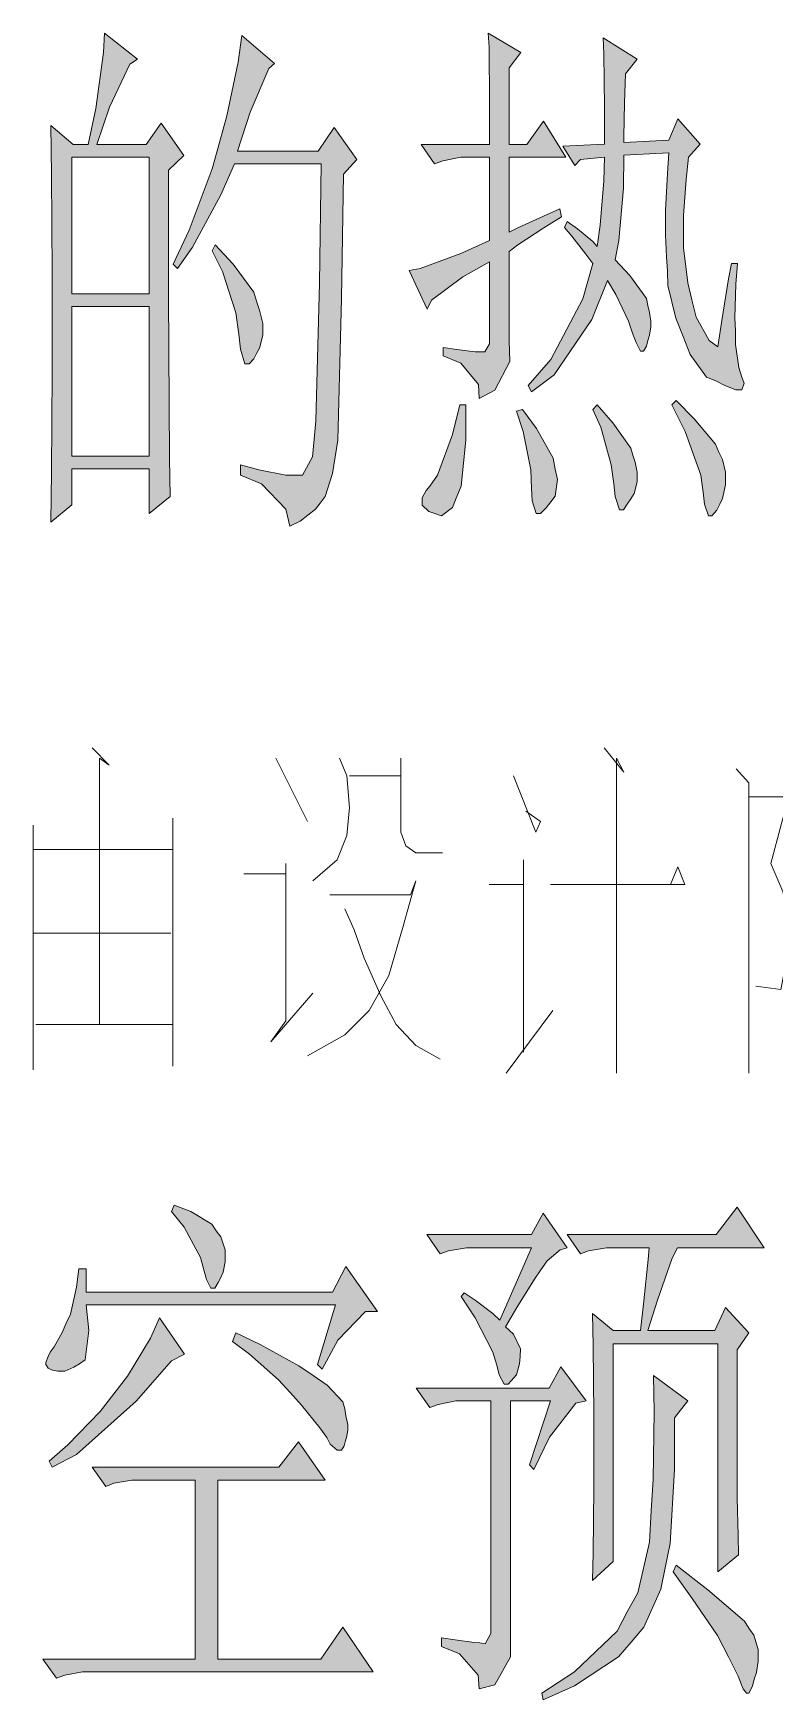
# Model space of a CAD drawing. Header units: millimetres. Extents: x 0 to 414, y 0 to 292.
# Drawn here: x 79.23 to 85.23, y 73.02 to 86.49 of the extents above; entities that cross this region are included whole.
import ezdxf

# ---------------------------------------------------------------- set-up
doc = ezdxf.new("R2010")
doc.units = ezdxf.units.MM

msp = doc.modelspace()

# ---------------------------------------------------------------- hatches: boundary and pattern name
h = msp.add_hatch(color=0)
h.paths.add_polyline_path([(80.3275, 85.386333), (80.3275, 84.377389), (80.334556, 83.058), (80.341611, 82.747556), (80.172278, 82.609972), (80.172278, 82.973333), (79.544333, 82.973333), (79.544333, 82.680528), (79.375, 82.539417), (79.382056, 82.945111), (79.385583, 83.752972), (79.385583, 84.155139), (79.385583, 84.553778), (79.382056, 85.351056), (79.375, 85.749694), (79.554917, 85.594472), (79.678389, 85.594472), (79.738361, 85.887278), (79.801861, 86.338833), (79.808917, 86.494056), (80.077028, 86.285917), (80.013528, 86.243583), (79.85125, 85.897861), (79.748944, 85.594472), (80.147583, 85.594472), (80.267528, 85.767333), (80.450972, 85.506278)])
h.paths.add_polyline_path([(79.544333, 84.285667), (79.544333, 83.075639), (80.172278, 83.075639), (80.172278, 84.285667)])
h.paths.add_polyline_path([(79.544333, 85.492167), (79.544333, 84.387972), (80.172278, 84.387972), (80.172278, 85.492167)])
h = msp.add_hatch(color=0)
h.dxf.hatch_style = 2
h.paths.add_polyline_path([(80.920167, 86.476417), (81.18475, 86.250639), (81.138889, 86.208306), (80.987194, 85.855528), (80.884889, 85.541556), (81.537528, 85.541556), (81.668056, 85.732056), (81.8515, 85.474528), (81.742139, 85.354583), (81.728028, 84.345639), (81.696278, 83.202639), (81.675111, 83.068583), (81.653944, 82.934528), (81.593972, 82.747556), (81.555167, 82.694639), (81.516361, 82.64525), (81.392889, 82.55), (81.308222, 82.507667), (81.276472, 82.64525), (81.078917, 82.849861), (80.909583, 82.920417), (80.909583, 83.005083), (81.05775, 82.96275), (81.276472, 82.920417), (81.3435, 82.920417), (81.410528, 82.920417), (81.491667, 83.068583), (81.505778, 83.213222), (81.519889, 83.361389), (81.548111, 84.472639), (81.562222, 85.43925), (80.860194, 85.43925), (80.750833, 85.188778), (80.521528, 84.765444), (80.401583, 84.592583), (80.366306, 84.627861), (80.493306, 84.903028), (80.680278, 85.396917), (80.74025, 85.612111), (80.800222, 85.827306), (80.891944, 86.261222)])
h = msp.add_hatch(color=0)
h.dxf.hatch_style = 2
h.paths.add_polyline_path([(82.923944, 85.594472), (82.923944, 85.929611), (82.920417, 86.381167), (82.913361, 86.494056), (83.177944, 86.338833), (83.082694, 86.215361), (83.082694, 85.594472), (83.227333, 85.594472), (83.361389, 85.784972), (83.541306, 85.492167), (83.082694, 85.492167), (83.082694, 84.885389), (83.15325, 84.920667), (83.361389, 85.015917), (83.491917, 85.075889), (83.506028, 85.008861), (83.364917, 84.920667), (83.15325, 84.783083), (83.082694, 84.730167), (83.082694, 84.006972), (83.08975, 83.841167), (82.966278, 83.608333), (82.839278, 83.541306), (82.83575, 83.654194), (82.691111, 83.827056), (82.55, 83.887028), (82.55, 83.954056), (82.659361, 83.936417), (82.807528, 83.918778), (82.846333, 83.918778), (82.885139, 83.918778), (82.923944, 83.982278), (82.923944, 84.04225), (82.923944, 84.6455), (82.70875, 84.525556), (82.45475, 84.335056), (82.419472, 84.2645), (82.274833, 84.574944), (82.363028, 84.592583), (82.691111, 84.712528), (82.923944, 84.818361), (82.923944, 85.492167), (82.768722, 85.492167), (82.691111, 85.492167), (82.546472, 85.463944), (82.479444, 85.43925), (82.370083, 85.594472)])
h = msp.add_hatch(color=0)
h.dxf.hatch_style = 2
h.paths.add_polyline_path([(83.516611, 85.580361), (83.855278, 85.598), (83.855278, 85.897861), (83.848222, 86.32825), (83.844694, 86.458778), (84.119861, 86.285917), (84.024611, 86.165972), (84.017556, 85.933139), (84.0105, 85.657972), (84.0105, 85.612111), (84.373861, 85.62975), (84.447944, 85.802611), (84.627861, 85.598), (84.532611, 85.492167), (84.514972, 85.31225), (84.493806, 85.019444), (84.493806, 84.906556), (84.493806, 84.758389), (84.529083, 84.476167), (84.560833, 84.338583), (84.596111, 84.197472), (84.701944, 84.0105), (84.7725, 83.957583), (84.80425, 84.172778), (84.857167, 84.507917), (84.881861, 84.631389), (84.93125, 84.631389), (84.917139, 84.465583), (84.910083, 84.193944), (84.913611, 84.088111), (84.913611, 83.97875), (84.941833, 83.791778), (84.966528, 83.714167), (84.984167, 83.664778), (84.966528, 83.611861), (84.93125, 83.611861), (84.917139, 83.611861), (84.828944, 83.647139), (84.754861, 83.682417), (84.680778, 83.714167), (84.546722, 83.897611), (84.490278, 84.04225), (84.430306, 84.190417), (84.366806, 84.455), (84.363278, 84.571417), (84.356222, 84.687833), (84.349167, 84.864222), (84.349167, 84.924194), (84.349167, 85.061778), (84.363278, 85.361639), (84.373861, 85.527444), (84.0105, 85.509806), (84.006972, 85.241694), (83.971694, 84.818361), (83.939944, 84.663139), (84.059889, 84.536139), (84.193944, 84.349167), (84.204528, 84.292722), (84.218639, 84.236278), (84.229222, 84.165722), (84.229222, 84.148083), (84.229222, 84.119861), (84.218639, 84.052833), (84.204528, 84.0105), (84.193944, 83.964639), (84.16925, 83.922306), (84.158667, 83.922306), (84.144556, 83.922306), (84.109278, 83.992861), (84.084583, 84.059889), (84.049306, 84.165722), (83.947, 84.380917), (83.879972, 84.493806), (83.752972, 84.179833), (83.446056, 83.731806), (83.262611, 83.594222), (83.237917, 83.647139), (83.421361, 83.855278), (83.678889, 84.345639), (83.760028, 84.631389), (83.703583, 84.709), (83.590694, 84.853639), (83.530722, 84.924194), (83.551889, 84.973583), (83.636556, 84.913611), (83.760028, 84.811306), (83.795306, 84.768972), (83.82, 84.941833), (83.848222, 85.301667), (83.855278, 85.492167), (83.66125, 85.474528), (83.615389, 85.425139)])
h = msp.add_hatch(color=0)
h.dxf.hatch_style = 2
h.paths.add_polyline_path([(80.704972, 84.783083), (80.849611, 84.627861), (81.018944, 84.402083), (81.040111, 84.328), (81.064806, 84.253917), (81.0895, 84.148083), (81.0895, 84.112806), (81.0895, 84.052833), (81.064806, 83.947), (81.040111, 83.904667), (81.018944, 83.862333), (80.980139, 83.82), (80.969556, 83.82), (80.944861, 83.82), (80.909583, 83.939944), (80.895472, 84.059889), (80.870778, 84.23275), (80.764944, 84.567889), (80.680278, 84.733694)])
h = msp.add_hatch(color=0)
h.dxf.hatch_style = 2
h.paths.add_polyline_path([(82.684056, 83.488389), (82.733444, 83.488389), (82.733444, 83.202639), (82.694639, 82.832222), (82.659361, 82.747556), (82.624083, 82.659361), (82.535889, 82.592333), (82.482972, 82.609972), (82.433583, 82.627611), (82.380667, 82.677), (82.380667, 82.712278), (82.380667, 82.736972), (82.412417, 82.796944), (82.440639, 82.832222), (82.504139, 82.920417), (82.624083, 83.2485)])
h = msp.add_hatch(color=0)
h.dxf.hatch_style = 2
h.paths.add_polyline_path([(83.192056, 83.453111), (83.304944, 83.297889), (83.439, 83.058), (83.456639, 82.969806), (83.474278, 82.885139), (83.456639, 82.751083), (83.421361, 82.705222), (83.382556, 82.655833), (83.336694, 82.609972), (83.322583, 82.609972), (83.301417, 82.609972), (83.269667, 82.712278), (83.262611, 82.814583), (83.259083, 82.96275), (83.195583, 83.273194), (83.142667, 83.439)])
h = msp.add_hatch(color=0)
h.dxf.hatch_style = 2
h.paths.add_polyline_path([(83.795306, 83.488389), (83.922306, 83.34375), (84.066944, 83.139139), (84.084583, 83.082694), (84.102222, 83.02625), (84.119861, 82.945111), (84.119861, 82.920417), (84.119861, 82.8675), (84.095167, 82.77225), (84.066944, 82.729917), (84.038722, 82.687583), (84.006972, 82.641722), (83.975222, 82.641722), (83.939944, 82.747556), (83.929361, 82.849861), (83.908194, 83.005083), (83.823528, 83.308472), (83.760028, 83.453111)])
h = msp.add_hatch(color=0)
h.dxf.hatch_style = 2
h.paths.add_polyline_path([(84.398556, 83.488389), (84.433833, 83.523667), (84.578472, 83.3755), (84.751333, 83.170889), (84.779556, 83.107389), (84.807778, 83.047417), (84.832472, 82.945111), (84.832472, 82.902778), (84.832472, 82.842806), (84.807778, 82.733444), (84.786611, 82.687583), (84.761917, 82.638194), (84.723111, 82.592333), (84.712528, 82.592333), (84.694889, 82.592333), (84.663139, 82.687583), (84.652556, 82.782833), (84.634917, 82.920417), (84.507917, 83.273194)])
h = msp.add_hatch(color=0)
h.dxf.hatch_style = 2
h.paths.add_polyline_path([(80.373361, 77.018444), (80.507417, 76.965528), (80.67675, 76.863222), (80.712028, 76.810306), (80.750833, 76.760917), (80.786111, 76.655083), (80.786111, 76.605694), (80.786111, 76.559833), (80.768472, 76.475167), (80.750833, 76.432833), (80.729667, 76.3905), (80.701444, 76.344639), (80.687333, 76.344639), (80.669694, 76.344639), (80.634417, 76.415194), (80.616778, 76.482222), (80.585028, 76.595111), (80.4545, 76.838528), (80.352194, 76.965528)])
h = msp.add_hatch(color=0)
h.dxf.hatch_style = 2
h.paths.add_polyline_path([(82.415944, 76.778556), (83.262611, 76.778556), (83.357861, 76.951417), (83.551889, 76.672722), (83.495444, 76.655083), (83.389611, 76.566889), (83.340222, 76.492806), (83.287306, 76.418722), (83.146194, 76.189417), (83.054472, 76.034194), (83.117972, 75.974222), (83.174417, 75.854278), (83.170889, 75.794306), (83.167361, 75.734333), (83.142667, 75.646139), (83.1215, 75.621444), (83.100333, 75.59675), (83.075639, 75.568528), (83.043889, 75.568528), (83.001556, 75.646139), (82.983917, 75.72375), (82.952167, 75.829583), (82.807528, 76.10475), (82.694639, 76.277611), (82.719333, 76.309361), (82.807528, 76.249389), (82.952167, 76.140028), (83.008611, 76.087111), (83.262611, 76.672722), (82.814583, 76.672722), (82.736972, 76.672722), (82.592333, 76.648028), (82.525306, 76.623333)])
h = msp.add_hatch(color=0)
h.dxf.hatch_style = 2
h.paths.add_polyline_path([(83.7565, 73.981028), (83.763556, 74.206806), (83.767083, 74.728917), (83.767083, 75.02525), (83.767083, 75.325111), (83.763556, 75.878972), (83.7565, 76.140028), (83.925833, 76.002444), (84.144556, 76.002444), (84.172778, 76.242333), (84.208056, 76.577472), (84.215111, 76.672722), (83.950528, 76.672722), (83.869389, 76.672722), (83.72475, 76.648028), (83.66125, 76.623333), (83.551889, 76.778556), (84.758389, 76.778556), (84.927722, 77.000806), (85.146444, 76.672722), (84.444417, 76.672722), (84.402083, 76.588056), (84.282139, 76.249389), (84.204528, 76.002444), (84.747806, 76.002444), (84.832472, 76.189417), (85.022972, 75.984806), (84.927722, 75.847222), (84.927722, 74.792417), (84.927722, 74.647778), (84.934778, 74.344389), (84.938306, 74.189167), (84.7725, 74.051583), (84.7725, 75.896611), (83.925833, 75.896611), (83.925833, 74.13625)])
h = msp.add_hatch(color=0)
h.dxf.hatch_style = 2
h.paths.add_polyline_path([(81.534, 75.727278), (81.678639, 76.210583), (79.66075, 76.210583), (79.681917, 76.002444), (79.653694, 75.766083), (79.607833, 75.734333), (79.561972, 75.706111), (79.487889, 75.674361), (79.456139, 75.674361), (79.431444, 75.674361), (79.389111, 75.681417), (79.371472, 75.692), (79.353833, 75.699056), (79.336194, 75.727278), (79.336194, 75.744917), (79.353833, 75.794306), (79.371472, 75.829583), (79.403222, 75.871917), (79.466722, 75.988333), (79.498472, 76.062417), (79.53375, 76.1365), (79.583139, 76.355222), (79.600778, 76.503389), (79.66075, 76.503389), (79.66075, 76.312889), (81.653944, 76.312889), (81.763306, 76.521028), (82.017306, 76.157667), (81.922056, 76.157667), (81.696278, 75.924833), (81.569278, 75.692)])
h = msp.add_hatch(color=0)
h.dxf.hatch_style = 2
h.paths.add_polyline_path([(80.458028, 75.811944), (80.352194, 75.759028), (80.066444, 75.430944), (79.583139, 75.000556), (79.385583, 74.89825), (79.360889, 74.947639), (79.512583, 75.078167), (79.773639, 75.349806), (79.886528, 75.490917), (79.995889, 75.635556), (80.182861, 75.942472), (80.253417, 76.10475)])
h = msp.add_hatch(color=0)
h.dxf.hatch_style = 2
h.paths.add_polyline_path([(80.870778, 75.984806), (81.068333, 75.889556), (81.382306, 75.716694), (81.498722, 75.639083), (81.611611, 75.561472), (81.738611, 75.427417), (81.752722, 75.370972), (81.763306, 75.314528), (81.777417, 75.243972), (81.777417, 75.226333), (81.777417, 75.198111), (81.766833, 75.138139), (81.75625, 75.102861), (81.749194, 75.071111), (81.728028, 75.035833), (81.713917, 75.035833), (81.69275, 75.035833), (81.636306, 75.085222), (81.608083, 75.138139), (81.551639, 75.21575), (81.403472, 75.399194), (81.31175, 75.5015), (81.2165, 75.603806), (80.983667, 75.811944), (80.846083, 75.91425)])
h = msp.add_hatch(color=0)
h.dxf.hatch_style = 2
h.paths.add_polyline_path([(82.535889, 73.518889), (82.64525, 73.50125), (82.800472, 73.480083), (82.846333, 73.476556), (82.888667, 73.4695), (82.934528, 73.554167), (82.934528, 73.638833), (82.934528, 75.434472), (82.729917, 75.434472), (82.652306, 75.434472), (82.507667, 75.40625), (82.440639, 75.381556), (82.331278, 75.536778), (83.40725, 75.536778), (83.5025, 75.709639), (83.707111, 75.434472), (83.622444, 75.416833), (83.410778, 75.141667), (83.283778, 74.880611), (83.2485, 74.915889), (83.417833, 75.434472), (83.093278, 75.434472), (83.093278, 73.554167), (83.093278, 73.363667), (82.966278, 73.137889), (82.839278, 73.106139), (82.832222, 73.2155), (82.680528, 73.388361), (82.535889, 73.448333)])
h = msp.add_hatch(color=0)
h.dxf.hatch_style = 2
h.paths.add_polyline_path([(84.529083, 75.434472), (84.419722, 75.296889), (84.419722, 74.880611), (84.384444, 74.280889), (84.349167, 74.097444), (84.310361, 73.910472), (84.172778, 73.603556), (84.070472, 73.483611), (83.968167, 73.363667), (83.611861, 73.130833), (83.357861, 73.017944), (83.347278, 73.070861), (83.611861, 73.243722), (83.957583, 73.571806), (84.038722, 73.727028), (84.123389, 73.88225), (84.218639, 74.291472), (84.23275, 74.545472), (84.246861, 74.799472), (84.257444, 75.346278), (84.250389, 75.639083)])
h = msp.add_hatch(color=0)
h.dxf.hatch_style = 2
h.paths.add_polyline_path([(79.710139, 74.89825), (81.220028, 74.89825), (81.378778, 75.102861), (81.593972, 74.792417), (80.726139, 74.792417), (80.726139, 73.346028), (81.558694, 73.346028), (81.738611, 73.603556), (81.982028, 73.243722), (79.710139, 73.243722), (79.632528, 73.243722), (79.487889, 73.2155), (79.420861, 73.190806), (79.3115, 73.346028), (80.542694, 73.346028), (80.542694, 74.792417), (80.108778, 74.792417), (80.031167, 74.792417), (79.886528, 74.767722), (79.8195, 74.743028)])
h = msp.add_hatch(color=0)
h.dxf.hatch_style = 2
h.paths.add_polyline_path([(84.433833, 74.1045), (84.691361, 73.906944), (84.987694, 73.652944), (85.022972, 73.5965), (85.061778, 73.540056), (85.097056, 73.423639), (85.097056, 73.363667), (85.097056, 73.328389), (85.082944, 73.236667), (85.065306, 73.18375), (85.051194, 73.127306), (85.022972, 73.070861), (85.012389, 73.070861), (85.001806, 73.070861), (84.977111, 73.106139), (84.963, 73.137889), (84.934778, 73.208444), (84.857167, 73.363667), (84.814833, 73.448333), (84.768972, 73.536528), (84.564361, 73.836389), (84.409139, 74.051583)])

# ---------------------------------------------------------------- linework, layer by layer
at = {"color": 0, "lineweight": 0}
for points in [[(80.3275, 85.386333), (80.3275, 84.377389), (80.334556, 83.058), (80.341611, 82.747556), (80.172278, 82.609972), (80.172278, 82.973333), (79.544333, 82.973333), (79.544333, 82.680528), (79.375, 82.539417), (79.382056, 82.945111), (79.385583, 83.752972), (79.385583, 84.155139), (79.385583, 84.553778), (79.382056, 85.351056), (79.375, 85.749694), (79.554917, 85.594472), (79.678389, 85.594472), (79.738361, 85.887278), (79.801861, 86.338833), (79.808917, 86.494056), (80.077028, 86.285917), (80.013528, 86.243583), (79.85125, 85.897861), (79.748944, 85.594472), (80.147583, 85.594472), (80.267528, 85.767333), (80.450972, 85.506278)], [(80.920167, 86.476417), (81.18475, 86.250639), (81.138889, 86.208306), (80.987194, 85.855528), (80.884889, 85.541556), (81.537528, 85.541556), (81.668056, 85.732056), (81.8515, 85.474528), (81.742139, 85.354583), (81.728028, 84.345639), (81.696278, 83.202639), (81.675111, 83.068583), (81.653944, 82.934528), (81.593972, 82.747556), (81.555167, 82.694639), (81.516361, 82.64525), (81.392889, 82.55), (81.308222, 82.507667), (81.276472, 82.64525), (81.078917, 82.849861), (80.909583, 82.920417), (80.909583, 83.005083), (81.05775, 82.96275), (81.276472, 82.920417), (81.3435, 82.920417), (81.410528, 82.920417), (81.491667, 83.068583), (81.505778, 83.213222), (81.519889, 83.361389), (81.548111, 84.472639), (81.562222, 85.43925), (80.860194, 85.43925), (80.750833, 85.188778), (80.521528, 84.765444), (80.401583, 84.592583), (80.366306, 84.627861), (80.493306, 84.903028), (80.680278, 85.396917), (80.74025, 85.612111), (80.800222, 85.827306), (80.891944, 86.261222)], [(82.923944, 85.594472), (82.923944, 85.929611), (82.920417, 86.381167), (82.913361, 86.494056), (83.177944, 86.338833), (83.082694, 86.215361), (83.082694, 85.594472), (83.227333, 85.594472), (83.361389, 85.784972), (83.541306, 85.492167), (83.082694, 85.492167), (83.082694, 84.885389), (83.15325, 84.920667), (83.361389, 85.015917), (83.491917, 85.075889), (83.506028, 85.008861), (83.364917, 84.920667), (83.15325, 84.783083), (83.082694, 84.730167), (83.082694, 84.006972), (83.08975, 83.841167), (82.966278, 83.608333), (82.839278, 83.541306), (82.83575, 83.654194), (82.691111, 83.827056), (82.55, 83.887028), (82.55, 83.954056), (82.659361, 83.936417), (82.807528, 83.918778), (82.846333, 83.918778), (82.885139, 83.918778), (82.923944, 83.982278), (82.923944, 84.04225), (82.923944, 84.6455), (82.70875, 84.525556), (82.45475, 84.335056), (82.419472, 84.2645), (82.274833, 84.574944), (82.363028, 84.592583), (82.691111, 84.712528), (82.923944, 84.818361), (82.923944, 85.492167), (82.768722, 85.492167), (82.691111, 85.492167), (82.546472, 85.463944), (82.479444, 85.43925), (82.370083, 85.594472)], [(83.516611, 85.580361), (83.855278, 85.598), (83.855278, 85.897861), (83.848222, 86.32825), (83.844694, 86.458778), (84.119861, 86.285917), (84.024611, 86.165972), (84.017556, 85.933139), (84.0105, 85.657972), (84.0105, 85.612111), (84.373861, 85.62975), (84.447944, 85.802611), (84.627861, 85.598), (84.532611, 85.492167), (84.514972, 85.31225), (84.493806, 85.019444), (84.493806, 84.906556), (84.493806, 84.758389), (84.529083, 84.476167), (84.560833, 84.338583), (84.596111, 84.197472), (84.701944, 84.0105), (84.7725, 83.957583), (84.80425, 84.172778), (84.857167, 84.507917), (84.881861, 84.631389), (84.93125, 84.631389), (84.917139, 84.465583), (84.910083, 84.193944), (84.913611, 84.088111), (84.913611, 83.97875), (84.941833, 83.791778), (84.966528, 83.714167), (84.984167, 83.664778), (84.966528, 83.611861), (84.93125, 83.611861), (84.917139, 83.611861), (84.828944, 83.647139), (84.754861, 83.682417), (84.680778, 83.714167), (84.546722, 83.897611), (84.490278, 84.04225), (84.430306, 84.190417), (84.366806, 84.455), (84.363278, 84.571417), (84.356222, 84.687833), (84.349167, 84.864222), (84.349167, 84.924194), (84.349167, 85.061778), (84.363278, 85.361639), (84.373861, 85.527444), (84.0105, 85.509806), (84.006972, 85.241694), (83.971694, 84.818361), (83.939944, 84.663139), (84.059889, 84.536139), (84.193944, 84.349167), (84.204528, 84.292722), (84.218639, 84.236278), (84.229222, 84.165722), (84.229222, 84.148083), (84.229222, 84.119861), (84.218639, 84.052833), (84.204528, 84.0105), (84.193944, 83.964639), (84.16925, 83.922306), (84.158667, 83.922306), (84.144556, 83.922306), (84.109278, 83.992861), (84.084583, 84.059889), (84.049306, 84.165722), (83.947, 84.380917), (83.879972, 84.493806), (83.752972, 84.179833), (83.446056, 83.731806), (83.262611, 83.594222), (83.237917, 83.647139), (83.421361, 83.855278), (83.678889, 84.345639), (83.760028, 84.631389), (83.703583, 84.709), (83.590694, 84.853639), (83.530722, 84.924194), (83.551889, 84.973583), (83.636556, 84.913611), (83.760028, 84.811306), (83.795306, 84.768972), (83.82, 84.941833), (83.848222, 85.301667), (83.855278, 85.492167), (83.66125, 85.474528), (83.615389, 85.425139)], [(79.544333, 85.492167), (79.544333, 84.387972), (80.172278, 84.387972), (80.172278, 85.492167)], [(80.704972, 84.783083), (80.849611, 84.627861), (81.018944, 84.402083), (81.040111, 84.328), (81.064806, 84.253917), (81.0895, 84.148083), (81.0895, 84.112806), (81.0895, 84.052833), (81.064806, 83.947), (81.040111, 83.904667), (81.018944, 83.862333), (80.980139, 83.82), (80.969556, 83.82), (80.944861, 83.82), (80.909583, 83.939944), (80.895472, 84.059889), (80.870778, 84.23275), (80.764944, 84.567889), (80.680278, 84.733694)], [(79.544333, 84.285667), (79.544333, 83.075639), (80.172278, 83.075639), (80.172278, 84.285667)], [(82.684056, 83.488389), (82.733444, 83.488389), (82.733444, 83.202639), (82.694639, 82.832222), (82.659361, 82.747556), (82.624083, 82.659361), (82.535889, 82.592333), (82.482972, 82.609972), (82.433583, 82.627611), (82.380667, 82.677), (82.380667, 82.712278), (82.380667, 82.736972), (82.412417, 82.796944), (82.440639, 82.832222), (82.504139, 82.920417), (82.624083, 83.2485)], [(83.192056, 83.453111), (83.304944, 83.297889), (83.439, 83.058), (83.456639, 82.969806), (83.474278, 82.885139), (83.456639, 82.751083), (83.421361, 82.705222), (83.382556, 82.655833), (83.336694, 82.609972), (83.322583, 82.609972), (83.301417, 82.609972), (83.269667, 82.712278), (83.262611, 82.814583), (83.259083, 82.96275), (83.195583, 83.273194), (83.142667, 83.439)], [(83.795306, 83.488389), (83.922306, 83.34375), (84.066944, 83.139139), (84.084583, 83.082694), (84.102222, 83.02625), (84.119861, 82.945111), (84.119861, 82.920417), (84.119861, 82.8675), (84.095167, 82.77225), (84.066944, 82.729917), (84.038722, 82.687583), (84.006972, 82.641722), (83.975222, 82.641722), (83.939944, 82.747556), (83.929361, 82.849861), (83.908194, 83.005083), (83.823528, 83.308472), (83.760028, 83.453111)], [(84.398556, 83.488389), (84.433833, 83.523667), (84.578472, 83.3755), (84.751333, 83.170889), (84.779556, 83.107389), (84.807778, 83.047417), (84.832472, 82.945111), (84.832472, 82.902778), (84.832472, 82.842806), (84.807778, 82.733444), (84.786611, 82.687583), (84.761917, 82.638194), (84.723111, 82.592333), (84.712528, 82.592333), (84.694889, 82.592333), (84.663139, 82.687583), (84.652556, 82.782833), (84.634917, 82.920417), (84.507917, 83.273194)], [(80.373361, 77.018444), (80.507417, 76.965528), (80.67675, 76.863222), (80.712028, 76.810306), (80.750833, 76.760917), (80.786111, 76.655083), (80.786111, 76.605694), (80.786111, 76.559833), (80.768472, 76.475167), (80.750833, 76.432833), (80.729667, 76.3905), (80.701444, 76.344639), (80.687333, 76.344639), (80.669694, 76.344639), (80.634417, 76.415194), (80.616778, 76.482222), (80.585028, 76.595111), (80.4545, 76.838528), (80.352194, 76.965528)], [(82.415944, 76.778556), (83.262611, 76.778556), (83.357861, 76.951417), (83.551889, 76.672722), (83.495444, 76.655083), (83.389611, 76.566889), (83.340222, 76.492806), (83.287306, 76.418722), (83.146194, 76.189417), (83.054472, 76.034194), (83.117972, 75.974222), (83.174417, 75.854278), (83.170889, 75.794306), (83.167361, 75.734333), (83.142667, 75.646139), (83.1215, 75.621444), (83.100333, 75.59675), (83.075639, 75.568528), (83.043889, 75.568528), (83.001556, 75.646139), (82.983917, 75.72375), (82.952167, 75.829583), (82.807528, 76.10475), (82.694639, 76.277611), (82.719333, 76.309361), (82.807528, 76.249389), (82.952167, 76.140028), (83.008611, 76.087111), (83.262611, 76.672722), (82.814583, 76.672722), (82.736972, 76.672722), (82.592333, 76.648028), (82.525306, 76.623333)], [(83.7565, 73.981028), (83.763556, 74.206806), (83.767083, 74.728917), (83.767083, 75.02525), (83.767083, 75.325111), (83.763556, 75.878972), (83.7565, 76.140028), (83.925833, 76.002444), (84.144556, 76.002444), (84.172778, 76.242333), (84.208056, 76.577472), (84.215111, 76.672722), (83.950528, 76.672722), (83.869389, 76.672722), (83.72475, 76.648028), (83.66125, 76.623333), (83.551889, 76.778556), (84.758389, 76.778556), (84.927722, 77.000806), (85.146444, 76.672722), (84.444417, 76.672722), (84.402083, 76.588056), (84.282139, 76.249389), (84.204528, 76.002444), (84.747806, 76.002444), (84.832472, 76.189417), (85.022972, 75.984806), (84.927722, 75.847222), (84.927722, 74.792417), (84.927722, 74.647778), (84.934778, 74.344389), (84.938306, 74.189167), (84.7725, 74.051583), (84.7725, 75.896611), (83.925833, 75.896611), (83.925833, 74.13625)], [(81.534, 75.727278), (81.678639, 76.210583), (79.66075, 76.210583), (79.681917, 76.002444), (79.653694, 75.766083), (79.607833, 75.734333), (79.561972, 75.706111), (79.487889, 75.674361), (79.456139, 75.674361), (79.431444, 75.674361), (79.389111, 75.681417), (79.371472, 75.692), (79.353833, 75.699056), (79.336194, 75.727278), (79.336194, 75.744917), (79.353833, 75.794306), (79.371472, 75.829583), (79.403222, 75.871917), (79.466722, 75.988333), (79.498472, 76.062417), (79.53375, 76.1365), (79.583139, 76.355222), (79.600778, 76.503389), (79.66075, 76.503389), (79.66075, 76.312889), (81.653944, 76.312889), (81.763306, 76.521028), (82.017306, 76.157667), (81.922056, 76.157667), (81.696278, 75.924833), (81.569278, 75.692)], [(80.458028, 75.811944), (80.352194, 75.759028), (80.066444, 75.430944), (79.583139, 75.000556), (79.385583, 74.89825), (79.360889, 74.947639), (79.512583, 75.078167), (79.773639, 75.349806), (79.886528, 75.490917), (79.995889, 75.635556), (80.182861, 75.942472), (80.253417, 76.10475)], [(80.870778, 75.984806), (81.068333, 75.889556), (81.382306, 75.716694), (81.498722, 75.639083), (81.611611, 75.561472), (81.738611, 75.427417), (81.752722, 75.370972), (81.763306, 75.314528), (81.777417, 75.243972), (81.777417, 75.226333), (81.777417, 75.198111), (81.766833, 75.138139), (81.75625, 75.102861), (81.749194, 75.071111), (81.728028, 75.035833), (81.713917, 75.035833), (81.69275, 75.035833), (81.636306, 75.085222), (81.608083, 75.138139), (81.551639, 75.21575), (81.403472, 75.399194), (81.31175, 75.5015), (81.2165, 75.603806), (80.983667, 75.811944), (80.846083, 75.91425)], [(82.535889, 73.518889), (82.64525, 73.50125), (82.800472, 73.480083), (82.846333, 73.476556), (82.888667, 73.4695), (82.934528, 73.554167), (82.934528, 73.638833), (82.934528, 75.434472), (82.729917, 75.434472), (82.652306, 75.434472), (82.507667, 75.40625), (82.440639, 75.381556), (82.331278, 75.536778), (83.40725, 75.536778), (83.5025, 75.709639), (83.707111, 75.434472), (83.622444, 75.416833), (83.410778, 75.141667), (83.283778, 74.880611), (83.2485, 74.915889), (83.417833, 75.434472), (83.093278, 75.434472), (83.093278, 73.554167), (83.093278, 73.363667), (82.966278, 73.137889), (82.839278, 73.106139), (82.832222, 73.2155), (82.680528, 73.388361), (82.535889, 73.448333)], [(84.529083, 75.434472), (84.419722, 75.296889), (84.419722, 74.880611), (84.384444, 74.280889), (84.349167, 74.097444), (84.310361, 73.910472), (84.172778, 73.603556), (84.070472, 73.483611), (83.968167, 73.363667), (83.611861, 73.130833), (83.357861, 73.017944), (83.347278, 73.070861), (83.611861, 73.243722), (83.957583, 73.571806), (84.038722, 73.727028), (84.123389, 73.88225), (84.218639, 74.291472), (84.23275, 74.545472), (84.246861, 74.799472), (84.257444, 75.346278), (84.250389, 75.639083)], [(79.710139, 74.89825), (81.220028, 74.89825), (81.378778, 75.102861), (81.593972, 74.792417), (80.726139, 74.792417), (80.726139, 73.346028), (81.558694, 73.346028), (81.738611, 73.603556), (81.982028, 73.243722), (79.710139, 73.243722), (79.632528, 73.243722), (79.487889, 73.2155), (79.420861, 73.190806), (79.3115, 73.346028), (80.542694, 73.346028), (80.542694, 74.792417), (80.108778, 74.792417), (80.031167, 74.792417), (79.886528, 74.767722), (79.8195, 74.743028)], [(84.433833, 74.1045), (84.691361, 73.906944), (84.987694, 73.652944), (85.022972, 73.5965), (85.061778, 73.540056), (85.097056, 73.423639), (85.097056, 73.363667), (85.097056, 73.328389), (85.082944, 73.236667), (85.065306, 73.18375), (85.051194, 73.127306), (85.022972, 73.070861), (85.012389, 73.070861), (85.001806, 73.070861), (84.977111, 73.106139), (84.963, 73.137889), (84.934778, 73.208444), (84.857167, 73.363667), (84.814833, 73.448333), (84.768972, 73.536528), (84.564361, 73.836389), (84.409139, 74.051583)]]:
    msp.add_lwpolyline(points, close=True, dxfattribs=at)
for points in [[(79.710139, 80.715556), (79.847722, 80.574444), (79.770111, 80.630889), (79.770111, 78.478944), (79.255056, 78.478944), (80.362778, 78.478944), (80.362778, 78.140278), (80.362778, 80.147583), (80.362778, 79.893583), (79.233889, 79.893583), (79.233889, 80.091139), (79.233889, 78.112056), (79.233889, 79.21625), (80.345139, 79.21625)], [(81.195333, 80.630889), (81.452861, 80.119361)], [(81.710389, 80.630889), (81.770361, 80.489778), (81.791528, 80.23225), (81.770361, 80.006472), (81.69275, 79.808917), (81.495194, 79.639583)], [(81.791528, 80.489778), (82.207806, 80.489778), (82.207806, 80.630889), (82.207806, 80.034694), (82.246611, 79.921806), (82.32775, 79.865361), (82.542944, 79.865361)], [(83.85175, 80.715556), (84.0105, 80.518), (83.950528, 80.630889), (83.950528, 78.083833)], [(83.117972, 80.489778), (83.297889, 80.034694), (83.336694, 80.119361), (83.21675, 80.204028)], [(84.920667, 80.546222), (85.022972, 80.433333), (85.022972, 78.083833), (85.022972, 80.320444), (85.298139, 80.320444), (85.396917, 80.518), (85.199361, 79.780694), (85.298139, 79.554917), (85.336944, 79.385583), (85.358111, 79.159806), (85.2805, 78.761167), (85.079417, 78.789389)], [(80.937806, 79.696028), (81.276472, 79.696028), (81.276472, 79.780694), (81.276472, 78.507167), (81.156528, 78.337833), (81.495194, 78.732944)], [(82.920417, 79.611361), (83.199111, 79.611361), (83.199111, 79.808917), (83.199111, 78.253167)], [(83.417833, 79.611361), (84.504389, 79.611361), (84.447944, 79.752472), (84.387972, 79.611361)], [(81.632778, 79.526694), (82.285417, 79.526694), (82.32775, 79.639583), (82.225444, 79.272694), (82.109028, 78.874056), (81.950278, 78.591833), (81.752722, 78.394278), (81.452861, 78.224944)], [(81.752722, 79.413806), (81.830333, 79.244472), (81.911472, 79.015167), (82.049056, 78.704722), (82.169, 78.478944), (82.32775, 78.309611), (82.525306, 78.196722)], [(83.058, 78.083833), (83.435472, 78.591833)]]:
    msp.add_lwpolyline(points, dxfattribs=at)

doc.saveas('drawing.dxf')
